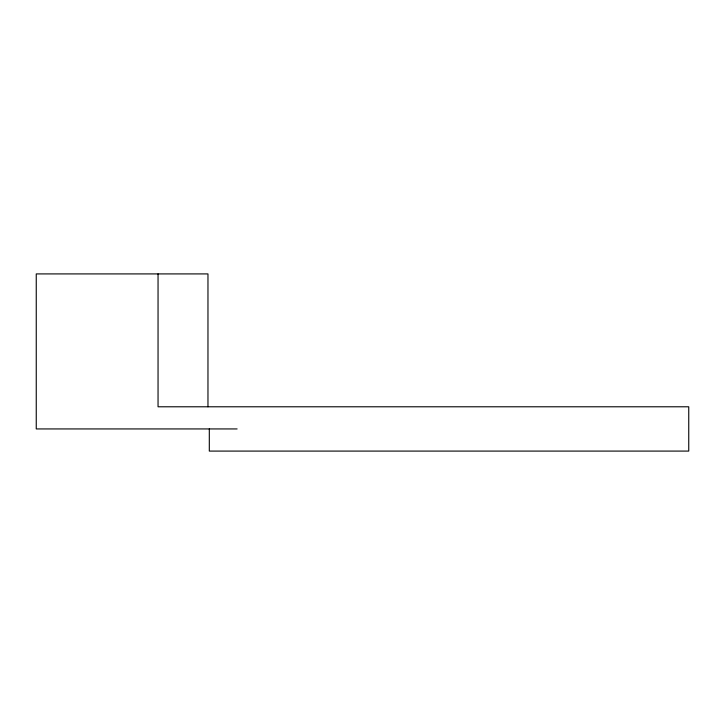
<?xml version="1.0" encoding="UTF-8"?>
<svg xmlns="http://www.w3.org/2000/svg" width="725" height="725" viewBox="0 0 725 725"><rect width="100%" height="100%" fill="white"/><g stroke="black" fill="none" stroke-linecap="round" stroke-linejoin="round"><path stroke-width="1.09" d="M237.111 428.937L36.25 428.937L36.25 273.914L207.966 273.914L207.966 406.788M209.308 428.937L209.308 451.086L688.75 451.086L688.75 406.788L158.05 406.788L158.05 273.914"/></g></svg>
